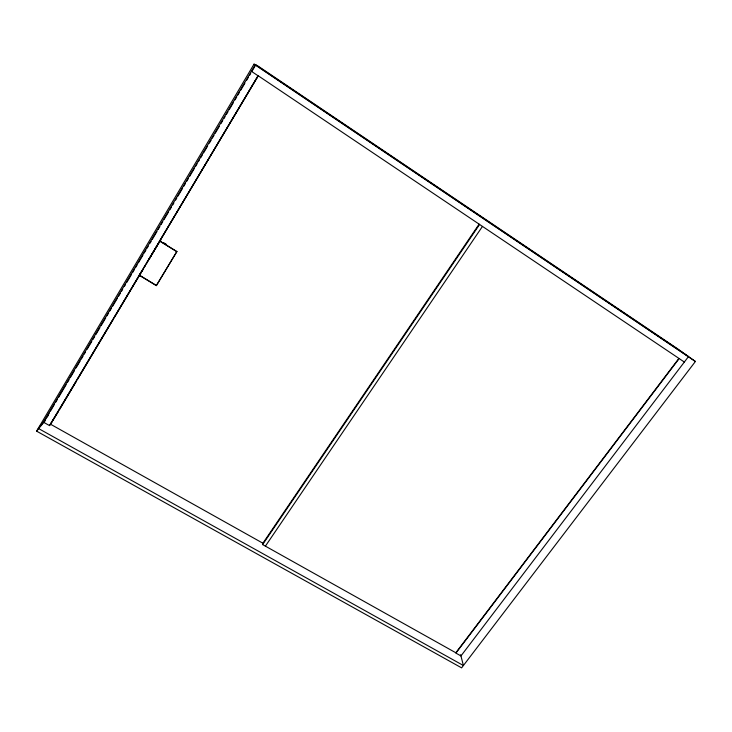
<?xml version="1.0" encoding="UTF-8"?>
<svg xmlns="http://www.w3.org/2000/svg" width="732" height="732" viewBox="0 0 732 732"><rect width="100%" height="100%" fill="white"/><g stroke="black" fill="none" stroke-linecap="round" stroke-linejoin="round"><path stroke-width="1.1" d="M262.623 544.59L262.761 543.437L479.112 224.148L678.921 358.396L455.826 652.77L262.623 544.59L479.561 224.514M36.6 431.148L254.031 64.141L257.38 65.615L677.173 348.496L695.4 361.489L461.618 667.859L36.6 431.148L45.219 420.699M49.282 413.086L45.201 419.958L38.247 428.376L463.402 665.525L460.629 654.692M50.444 411.119L54.516 404.247M55.687 402.28L57.425 399.343M58.597 397.375L66.164 384.611M67.326 382.653L69.073 379.707M70.235 377.739L74.307 370.868M76.055 367.922L80.136 361.05M81.298 359.092L83.045 356.145M84.207 354.178L85.37 352.22M87.117 349.274L91.775 341.414M92.937 339.456L94.684 336.51M95.855 334.542L99.927 327.671M101.089 325.713L105.747 317.862M106.909 315.895L108.656 312.948M109.818 310.981L111.566 308.044M112.737 306.077L117.395 298.226M118.557 296.259L120.304 293.312M121.466 291.354L122.628 289.387M124.376 286.441L125.538 284.483M126.709 282.515L131.367 274.665M132.529 272.697L134.276 269.751M135.438 267.793L137.186 264.847M138.348 262.88L143.005 255.029M144.167 253.062L145.915 250.115M147.077 248.157L148.248 246.19M149.987 243.244L151.158 241.285M152.32 239.318L156.977 231.468M158.139 229.5L159.887 226.563M161.049 224.596L162.797 221.65M163.959 219.691L168.616 211.832M169.787 209.874L171.526 206.927M172.697 204.96L173.859 203.002M175.607 200.056L176.769 198.088M177.931 196.13L182.588 188.27M183.759 186.312L185.498 183.366M186.669 181.399L188.417 178.452M189.579 176.494L194.236 168.635M195.398 166.676L197.146 163.73M198.308 161.763L199.47 159.805M200.641 157.838L202.38 154.891M203.551 152.933L207.623 146.061M209.37 143.115L211.118 140.169M212.28 138.202L214.028 135.264M215.19 133.297L219.271 126.426M221.009 123.479L222.757 120.533M223.928 118.575L225.09 116.608M226.252 114.64L228 111.703M229.162 109.736L233.234 102.864M234.981 99.918L236.729 96.972M237.891 95.014L239.638 92.067M240.81 90.1L244.881 83.228M246.629 80.282L248.377 77.336M249.539 75.378L250.701 73.41M251.863 71.452L255.752 64.901M684.347 362.047L679.159 358.57L455.908 653.109L460.95 655.936L688.501 356.575L255.303 64.7L43.38 422.154L49.529 425.594L258.25 75.735L148.935 259.375M148.669 259.897L160.262 240.425L50.599 424.258L263.346 543.464M58.322 411.594L49.529 425.594M59.457 409.673L76.439 381.143M77.61 379.185L94.995 349.978M96.166 348.02L113.268 319.28M114.219 317.679L143.088 269.193M144.25 267.235L145.421 265.268M146.592 263.3L147.763 261.342M142.877 269.632L139.236 275.259L156.337 285.626L176.87 251.543L159.713 240.947L258.076 75.689L479.03 224.074M156.337 285.626L176.87 251.543M265.396 546.145L482.434 226.444M46.811 417.24L48.129 415.648M160.436 241.386L160.875 240.974L160.152 240.526M139.364 275.131L156.447 285.489M163.684 242.713L166.594 244.506M159.603 241.048L176.769 251.652M251.387 71.297L257.82 75.616M254.031 64.141L695.4 361.489"/></g></svg>
